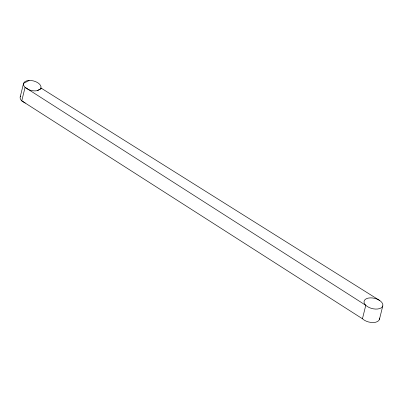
<?xml version="1.0" encoding="UTF-8"?>
<svg xmlns="http://www.w3.org/2000/svg" width="403" height="403" viewBox="0 0 403 403"><rect width="100%" height="100%" fill="white"/><g stroke="black" fill="none" stroke-linecap="round" stroke-linejoin="round"><path stroke-width="0.6" d="M20.226 96.846L23.555 83.381L29.167 80.464L31.374 80.55A8.977 4.901 13.9 0 1 40.91 87.975L379.445 300.346M379.52 318.017A9.637 5.264 13.9 0 1 373.445 322.536A9.637 5.264 13.9 0 1 362.448 318.758L365.778 305.298L25.082 87.37A8.977 4.901 13.9 0 1 29.142 80.464M379.435 319.408L382.769 305.942A9.637 5.264 13.9 0 0 370.135 297.882A9.637 5.264 13.9 0 0 367.465 306.607A9.637 5.264 13.9 0 0 382.769 305.942M40.91 87.975L40.245 89.113L37.353 90.62A8.977 4.901 13.9 0 1 28.603 89.617L25.082 87.37L21.752 100.836L25.268 103.077M37.353 90.62L41.62 88.418M362.448 318.758L21.752 100.836A8.977 4.901 13.9 0 1 20.608 96.06"/></g></svg>
